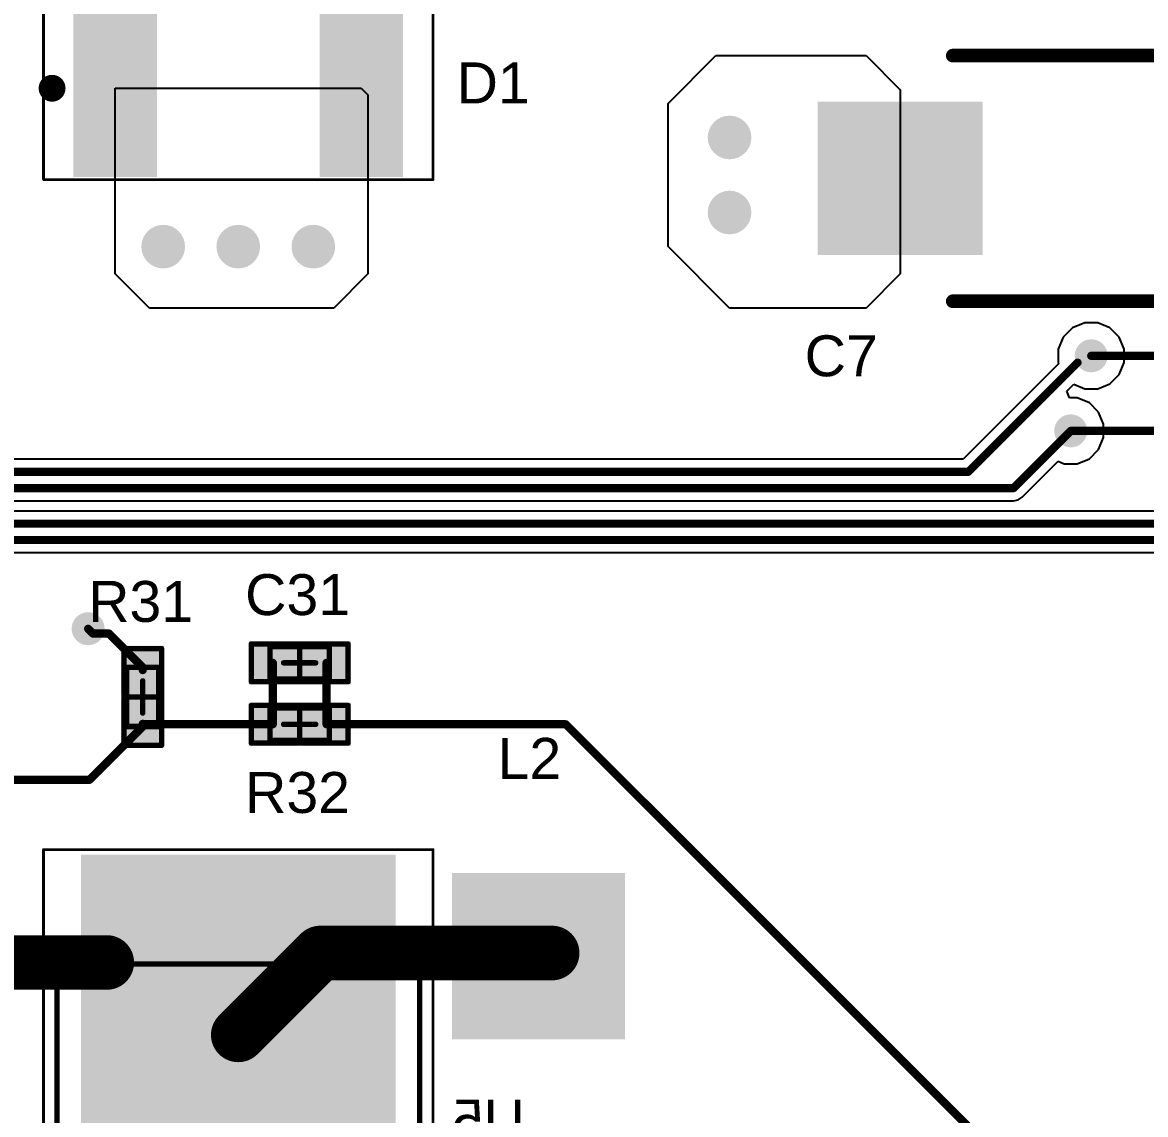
# Model space of a CAD drawing. Header units: millimetres. Extents: x -0.02 to 3.95, y -0.02 to 3.95.
# Drawn here: x 2.617 to 3.44, y 2.469 to 3.269 of the extents above; entities that cross this region are included whole.
import ezdxf

# ---------------------------------------------------------------- set-up
doc = ezdxf.new("R2010")
doc.units = ezdxf.units.MM
doc.header["$MEASUREMENT"] = 0
for name, color, linetype in [('BottomLayer', 5, 'Continuous'), ('BottomOverlay', 54, 'Continuous'), ('InternalPlane1', 76, 'Continuous'), ('InternalPlane2', 16, 'Continuous'), ('Mechanical13', 56, 'Continuous'), ('Mechanical15', 56, 'Continuous'), ('TopLayer', 1, 'Continuous'), ('TopOverlay', 2, 'Continuous'), ('TopPaste', 8, 'Continuous'), ('TopSolder', 216, 'Continuous'), ('ViaHoleLayer', 16, 'Continuous')]:
    doc.layers.add(name, color=color, linetype=linetype)
doc.styles.add('Arial', font='', dxfattribs={"height": 0.2})
doc.styles.get('Arial').set_extended_font_data('Arial')

# ---------------------------------------------------------------- blocks, each defined once
blk = doc.blocks.new('0402_5')
at = {"layer": 'TopLayer'}
for points in [[(-0.031496, -0.0098424), (-0.031496, 0.0098426), (-0.007874, 0.0098426), (-0.007874, -0.0098424)], [(0.0078741, -0.0098424), (0.0078741, 0.0098426), (0.0314961, 0.0098426), (0.0314961, -0.0098424)]]:
    blk.add_hatch(color=1, dxfattribs=at).paths.add_polyline_path(points)
at = {"layer": 'TopPaste'}
for points in [[(-0.031496, -0.0098424), (-0.031496, 0.0098426), (-0.007874, 0.0098426), (-0.007874, -0.0098424)], [(0.0078741, -0.0098424), (0.0078741, 0.0098426), (0.0314961, 0.0098426), (0.0314961, -0.0098424)]]:
    blk.add_hatch(color=8, dxfattribs=at).paths.add_polyline_path(points)
at = {"layer": 'TopSolder'}
for points in [[(-0.037496, -0.0158424), (-0.037496, 0.0158426), (-0.001874, 0.0158426), (-0.001874, -0.0158424)], [(0.0018741, -0.0158424), (0.0018741, 0.0158426), (0.0374961, 0.0158426), (0.0374961, -0.0158424)]]:
    blk.add_hatch(color=216, dxfattribs=at).paths.add_polyline_path(points)
at = {"layer": 'Mechanical13', "const_width": 0.003937}
for points in [[(0.0216536, 0.0118111), (-0.0216535, 0.0118111)], [(-0.0216535, 0.0118111), (-0.0216535, -0.0118109)], [(0.0216536, 0.0118111), (0.0216536, -0.0118109)], [(0.0216536, -0.0118109), (-0.0216535, -0.0118109)]]:
    blk.add_lwpolyline(points, dxfattribs=at)
at = {"layer": 'Mechanical13', "const_width": 0.0019685}
for points in [[(-0.0226377, 0.0118111, 1), (-0.0206693, 0.0118111, 1)], [(-0.0226377, 0.0118111, 1), (-0.0206693, 0.0118111, 1)], [(0.0206694, 0.0118111, 1), (0.0226378, 0.0118111, 1)], [(0.0206694, 0.0118111, 1), (0.0226378, 0.0118111, 1)], [(-0.0226377, -0.0118109, 1), (-0.0206693, -0.0118109, 1)], [(-0.0226377, -0.0118109, 1), (-0.0206693, -0.0118109, 1)], [(0.0206694, -0.0118109, 1), (0.0226378, -0.0118109, 1)], [(0.0206694, -0.0118109, 1), (0.0226378, -0.0118109, 1)]]:
    blk.add_lwpolyline(points, format="xyb", close=True, dxfattribs=at)
at = {"layer": 'Mechanical15', "const_width": 0.003937}
for points in [[(0.0354331, 0.0137796), (-0.035433, 0.0137796)], [(-0.035433, 0.0137796), (-0.035433, -0.0137794)], [(0, 0.0118111), (0, -0.0118109)], [(0.0354331, 0.0137796), (0.0354331, -0.0137794)], [(0.0118111, 1e-07), (-0.011811, 1e-07)], [(0.0354331, -0.0137794), (-0.035433, -0.0137794)]]:
    blk.add_lwpolyline(points, dxfattribs=at)
at = {"layer": 'Mechanical15', "const_width": 0.0019685}
for points in [[(-0.0364172, 0.0137796, 1), (-0.0344488, 0.0137796, 1)], [(-0.0364172, 0.0137796, 1), (-0.0344488, 0.0137796, 1)], [(-0.0009842, 0.0118111, 1), (0.0009842, 0.0118111, 1)], [(0.0344489, 0.0137796, 1), (0.0364173, 0.0137796, 1)], [(0.0344489, 0.0137796, 1), (0.0364173, 0.0137796, 1)], [(-0.0127952, 1e-07, 1), (-0.0108268, 1e-07, 1)], [(0.0108269, 1e-07, 1), (0.0127953, 1e-07, 1)], [(-0.0364172, -0.0137794, 1), (-0.0344488, -0.0137794, 1)], [(-0.0364172, -0.0137794, 1), (-0.0344488, -0.0137794, 1)], [(-0.0009842, -0.0118109, 1), (0.0009842, -0.0118109, 1)], [(0.0344489, -0.0137794, 1), (0.0364173, -0.0137794, 1)], [(0.0344489, -0.0137794, 1), (0.0364173, -0.0137794, 1)]]:
    blk.add_lwpolyline(points, format="xyb", close=True, dxfattribs=at)
blk = doc.blocks.new('0402_6')
at = {"layer": 'TopLayer'}
for points in [[(-0.031496, -0.009842400000000001), (-0.031496, 0.009842599999999998), (-0.007874, 0.009842600000000002), (-0.007873999999999999, -0.009842399999999998)], [(0.007874100000000002, -0.009842400000000001), (0.007874099999999998, 0.009842599999999998), (0.0314961, 0.009842600000000002), (0.0314961, -0.009842399999999998)]]:
    blk.add_hatch(color=1, dxfattribs=at).paths.add_polyline_path(points)
at = {"layer": 'TopPaste'}
for points in [[(-0.031496, -0.009842400000000001), (-0.031496, 0.009842599999999998), (-0.007874, 0.009842600000000002), (-0.007873999999999999, -0.009842399999999998)], [(0.007874100000000002, -0.009842400000000001), (0.007874099999999998, 0.009842599999999998), (0.0314961, 0.009842600000000002), (0.0314961, -0.009842399999999998)]]:
    blk.add_hatch(color=8, dxfattribs=at).paths.add_polyline_path(points)
at = {"layer": 'TopSolder'}
for points in [[(-0.037496, -0.0158424), (-0.037496, 0.0158426), (-0.001874000000000003, 0.0158426), (-0.001873999999999997, -0.0158424)], [(0.001874100000000003, -0.0158424), (0.001874099999999997, 0.0158426), (0.0374961, 0.0158426), (0.0374961, -0.0158424)]]:
    blk.add_hatch(color=216, dxfattribs=at).paths.add_polyline_path(points)
at = {"layer": 'Mechanical13', "const_width": 0.003937}
for points in [[(0.0216536, 0.0118111), (-0.0216535, 0.0118111)], [(-0.0216535, -0.0118109), (-0.0216535, 0.0118111)], [(0.0216536, -0.0118109), (0.0216536, 0.0118111)], [(0.0216536, -0.0118109), (-0.0216535, -0.0118109)]]:
    blk.add_lwpolyline(points, dxfattribs=at)
at = {"layer": 'Mechanical13', "const_width": 0.0019685}
for points in [[(-0.0226377, 0.0118111, 1), (-0.0206693, 0.0118111, 1)], [(-0.0226377, 0.0118111, 1), (-0.0206693, 0.0118111, 1)], [(0.0206694, 0.0118111, 1), (0.0226378, 0.0118111, 1)], [(0.0206694, 0.0118111, 1), (0.0226378, 0.0118111, 1)], [(-0.0226377, -0.0118109, 1), (-0.0206693, -0.0118109, 1)], [(-0.0226377, -0.0118109, 1), (-0.0206693, -0.0118109, 1)], [(0.0206694, -0.0118109, 1), (0.0226378, -0.0118109, 1)], [(0.0206694, -0.0118109, 1), (0.0226378, -0.0118109, 1)]]:
    blk.add_lwpolyline(points, format="xyb", close=True, dxfattribs=at)
at = {"layer": 'Mechanical15', "const_width": 0.003937}
for points in [[(0.0354331, 0.0137796), (-0.035433, 0.0137796)], [(-0.035433, -0.0137794), (-0.035433, 0.0137796)], [(0, -0.0118109), (0, 0.0118111)], [(0.0354331, -0.0137794), (0.0354331, 0.0137796)], [(0.0118111, 1e-07), (-0.011811, 1e-07)], [(0.0354331, -0.0137794), (-0.035433, -0.0137794)]]:
    blk.add_lwpolyline(points, dxfattribs=at)
at = {"layer": 'Mechanical15', "const_width": 0.0019685}
for points in [[(-0.0364172, 0.0137796, 1), (-0.0344488, 0.0137796, 1)], [(-0.0364172, 0.0137796, 1), (-0.0344488, 0.0137796, 1)], [(-0.0009842, 0.0118111, 1), (0.0009842, 0.0118111, 1)], [(0.0344489, 0.0137796, 1), (0.0364173, 0.0137796, 1)], [(0.0344489, 0.0137796, 1), (0.0364173, 0.0137796, 1)], [(-0.0127952, 1e-07, 1), (-0.0108268, 1e-07, 1)], [(0.0108269, 1e-07, 1), (0.0127953, 1e-07, 1)], [(-0.0364172, -0.0137794, 1), (-0.0344488, -0.0137794, 1)], [(-0.0364172, -0.0137794, 1), (-0.0344488, -0.0137794, 1)], [(-0.0009842, -0.0118109, 1), (0.0009842, -0.0118109, 1)], [(0.0344489, -0.0137794, 1), (0.0364173, -0.0137794, 1)], [(0.0344489, -0.0137794, 1), (0.0364173, -0.0137794, 1)]]:
    blk.add_lwpolyline(points, format="xyb", close=True, dxfattribs=at)
blk = doc.blocks.new('0402_11')
at = {"layer": 'TopLayer'}
for points in [[(-0.031496, -0.0098424), (-0.031496, 0.0098426), (-0.007874, 0.0098426), (-0.007874, -0.0098424)], [(0.0078741, -0.0098424), (0.0078741, 0.0098426), (0.0314961, 0.0098426), (0.0314961, -0.0098424)]]:
    blk.add_hatch(color=1, dxfattribs=at).paths.add_polyline_path(points)
at = {"layer": 'TopPaste'}
for points in [[(-0.031496, -0.0098424), (-0.031496, 0.0098426), (-0.007874, 0.0098426), (-0.007874, -0.0098424)], [(0.0078741, -0.0098424), (0.0078741, 0.0098426), (0.0314961, 0.0098426), (0.0314961, -0.0098424)]]:
    blk.add_hatch(color=8, dxfattribs=at).paths.add_polyline_path(points)
at = {"layer": 'TopSolder'}
for points in [[(-0.037496, -0.0158424), (-0.037496, 0.0158426), (-0.001874, 0.0158426), (-0.001874, -0.0158424)], [(0.0018741, -0.0158424), (0.0018741, 0.0158426), (0.0374961, 0.0158426), (0.0374961, -0.0158424)]]:
    blk.add_hatch(color=216, dxfattribs=at).paths.add_polyline_path(points)
at = {"layer": 'Mechanical13', "const_width": 0.003937}
for points in [[(0.0216536, 0.0118111), (-0.0216535, 0.0118111)], [(-0.0216535, 0.0118111), (-0.0216535, -0.0118109)], [(0.0216536, 0.0118111), (0.0216536, -0.0118109)], [(0.0216536, -0.0118109), (-0.0216535, -0.0118109)]]:
    blk.add_lwpolyline(points, dxfattribs=at)
at = {"layer": 'Mechanical13', "const_width": 0.0019685}
for points in [[(-0.0226377, 0.0118111, 1), (-0.0206693, 0.0118111, 1)], [(-0.0226377, 0.0118111, 1), (-0.0206693, 0.0118111, 1)], [(0.0206694, 0.0118111, 1), (0.0226378, 0.0118111, 1)], [(0.0206694, 0.0118111, 1), (0.0226378, 0.0118111, 1)], [(-0.0226377, -0.0118109, 1), (-0.0206693, -0.0118109, 1)], [(-0.0226377, -0.0118109, 1), (-0.0206693, -0.0118109, 1)], [(0.0206694, -0.0118109, 1), (0.0226378, -0.0118109, 1)], [(0.0206694, -0.0118109, 1), (0.0226378, -0.0118109, 1)]]:
    blk.add_lwpolyline(points, format="xyb", close=True, dxfattribs=at)
at = {"layer": 'Mechanical15', "const_width": 0.003937}
for points in [[(0.0354331, 0.0137796), (-0.035433, 0.0137796)], [(-0.035433, 0.0137796), (-0.035433, -0.0137794)], [(0, 0.0118111), (0, -0.0118109)], [(0.0354331, 0.0137796), (0.0354331, -0.0137794)], [(0.0118111, 1e-07), (-0.011811, 1e-07)], [(0.0354331, -0.0137794), (-0.035433, -0.0137794)]]:
    blk.add_lwpolyline(points, dxfattribs=at)
at = {"layer": 'Mechanical15', "const_width": 0.0019685}
for points in [[(-0.0364172, 0.0137796, 1), (-0.0344488, 0.0137796, 1)], [(-0.0364172, 0.0137796, 1), (-0.0344488, 0.0137796, 1)], [(-0.0009842, 0.0118111, 1), (0.0009842, 0.0118111, 1)], [(0.0344489, 0.0137796, 1), (0.0364173, 0.0137796, 1)], [(0.0344489, 0.0137796, 1), (0.0364173, 0.0137796, 1)], [(-0.0127952, 1e-07, 1), (-0.0108268, 1e-07, 1)], [(0.0108269, 1e-07, 1), (0.0127953, 1e-07, 1)], [(-0.0364172, -0.0137794, 1), (-0.0344488, -0.0137794, 1)], [(-0.0364172, -0.0137794, 1), (-0.0344488, -0.0137794, 1)], [(-0.0009842, -0.0118109, 1), (0.0009842, -0.0118109, 1)], [(0.0344489, -0.0137794, 1), (0.0364173, -0.0137794, 1)], [(0.0344489, -0.0137794, 1), (0.0364173, -0.0137794, 1)]]:
    blk.add_lwpolyline(points, format="xyb", close=True, dxfattribs=at)
blk = doc.blocks.new('DO5022P_473MLB_36')
at = {"layer": 'TopLayer'}
for points in [[(-0.0575, 0.055), (0.0575, 0.055), (0.0575, -0.055), (-0.0575, -0.055)], [(0.5475, 0.055), (0.6625, 0.055), (0.6625, -0.055), (0.5475, -0.055)]]:
    blk.add_hatch(color=1, dxfattribs=at).paths.add_polyline_path(points)
at = {"layer": 'TopPaste'}
for points in [[(-0.0575, 0.055), (0.0575, 0.055), (0.0575, -0.055), (-0.0575, -0.055)], [(0.5475, 0.055), (0.6625, 0.055), (0.6625, -0.055), (0.5475, -0.055)]]:
    blk.add_hatch(color=8, dxfattribs=at).paths.add_polyline_path(points)
at = {"layer": 'TopSolder'}
for points in [[(-0.0635, 0.061), (0.0635, 0.061), (0.0635, -0.061), (-0.0635, -0.061)], [(0.5415, 0.061), (0.6685, 0.061), (0.6685, -0.061), (0.5415, -0.061)]]:
    blk.add_hatch(color=216, dxfattribs=at).paths.add_polyline_path(points)
blk = doc.blocks.new('VS_30WQ03FN_40')
at = {"layer": 'TopLayer'}
for points in [[(-0.2204724, 0.0655512), (-0.2204724, 0.1147638), (-0.1023622, 0.1147638), (-0.1023622, 0.0655512)], [(-0.03346455, -0.10925195), (-0.03346455, 0.10925195), (0.21850395, 0.10925195), (0.21850395, -0.10925195)], [(-0.2204724, -0.1147638), (-0.2204724, -0.0655512), (-0.1023622, -0.0655512), (-0.1023622, -0.1147638)]]:
    blk.add_hatch(color=1, dxfattribs=at).paths.add_polyline_path(points)
at = {"layer": 'TopPaste'}
for points in [[(-0.2204724, 0.0655512), (-0.2204724, 0.1147638), (-0.1023622, 0.1147638), (-0.1023622, 0.0655512)], [(-0.03346455, -0.10925195), (-0.03346455, 0.10925195), (0.21850395, 0.10925195), (0.21850395, -0.10925195)], [(-0.2204724, -0.1147638), (-0.2204724, -0.0655512), (-0.1023622, -0.0655512), (-0.1023622, -0.1147638)]]:
    blk.add_hatch(color=8, dxfattribs=at).paths.add_polyline_path(points)
at = {"layer": 'TopSolder'}
for points in [[(-0.2264724, 0.0595512), (-0.2264724, 0.1207638), (-0.0963622, 0.1207638), (-0.0963622, 0.0595512)], [(-0.03946455, -0.11525195), (-0.03946455, 0.11525195), (0.22450395, 0.11525195), (0.22450395, -0.11525195)], [(-0.2264724, -0.1207638), (-0.2264724, -0.0595512), (-0.0963622, -0.0595512), (-0.0963622, -0.1207638)]]:
    blk.add_hatch(color=216, dxfattribs=at).paths.add_polyline_path(points)
at = {"layer": 'Mechanical13', "const_width": 0.003937}
for points in [[(-0.1003937, 0.132874), (0.1444882, 0.132874)], [(-0.1003937, 0.132874), (-0.1003937, -0.132874)], [(0.1444882, 0.132874), (0.1444882, -0.132874)], [(-0.1003937, -0.132874), (0.1444882, -0.132874)]]:
    blk.add_lwpolyline(points, dxfattribs=at)
at = {"layer": 'Mechanical13', "const_width": 0.0019685}
for points in [[(-0.1013779, 0.132874, 1), (-0.0994095, 0.132874, 1)], [(-0.1013779, 0.132874, 1), (-0.0994095, 0.132874, 1)], [(0.143504, 0.132874, 1), (0.1454724, 0.132874, 1)], [(0.143504, 0.132874, 1), (0.1454724, 0.132874, 1)], [(-0.1013779, -0.132874, 1), (-0.0994095, -0.132874, 1)], [(-0.1013779, -0.132874, 1), (-0.0994095, -0.132874, 1)], [(0.143504, -0.132874, 1), (0.1454724, -0.132874, 1)], [(0.143504, -0.132874, 1), (0.1454724, -0.132874, 1)]]:
    blk.add_lwpolyline(points, format="xyb", close=True, dxfattribs=at)
at = {"layer": 'Mechanical15'}
for points, const_width in [([(-0.2283464, 0.1427166), (0.2283465, 0.1427166)], 0.0019685), ([(-0.2283464, 0.1427166), (-0.2283464, -0.1427165)], 0.0019685), ([(0.2283465, 0.1427166), (0.2283465, -0.1427165)], 0.0019685), ([(0, 0.0196851), (0, -0.019685)], 0.003937), ([(-0.019685, 0), (0.0196851, 0)], 0.003937), ([(-0.2283464, -0.1427165), (0.2283465, -0.1427165)], 0.0019685)]:
    blk.add_lwpolyline(points, dxfattribs=dict(at, const_width=const_width))
for points, const_width in [([(-0.2288385, 0.1427166, 1), (-0.2278543, 0.1427166, 1)], 0.0009842), ([(-0.2288385, 0.1427166, 1), (-0.2278543, 0.1427166, 1)], 0.0009842), ([(0.2278544, 0.1427166, 1), (0.2288386, 0.1427166, 1)], 0.0009842), ([(0.2278544, 0.1427166, 1), (0.2288386, 0.1427166, 1)], 0.0009842), ([(-0.0009842, 0.0196851, 1), (0.0009842, 0.0196851, 1)], 0.0019685), ([(-0.0206692, 0, 1), (-0.0187008, 0, 1)], 0.0019685), ([(0.0187009, 0, 1), (0.0206693, 0, 1)], 0.0019685), ([(-0.0009842, -0.019685, 1), (0.0009842, -0.019685, 1)], 0.0019685), ([(-0.2288385, -0.1427165, 1), (-0.2278543, -0.1427165, 1)], 0.0009842), ([(-0.2288385, -0.1427165, 1), (-0.2278543, -0.1427165, 1)], 0.0009842), ([(0.2278544, -0.1427165, 1), (0.2288386, -0.1427165, 1)], 0.0009842), ([(0.2278544, -0.1427165, 1), (0.2288386, -0.1427165, 1)], 0.0009842)]:
    blk.add_lwpolyline(points, format="xyb", close=True, dxfattribs=dict(at, const_width=const_width))
at = {"layer": 'TopOverlay'}
for points, const_width in [([(-0.156496, 0.1364173, 1), (-0.1663386, 0.1364173, 1)], 0.0098425), ([(-0.1687992, 0.1364173, 1), (-0.163878, 0.1364173, 1)], 0.0049212), ([(-0.1589566, 0.1364173, 1), (-0.1540354, 0.1364173, 1)], 0.0049212), ([(-0.0885826, 0.1318898, 1), (-0.0846456, 0.1318898, 1)], 0.003937), ([(-0.0885826, 0.1318898, 1), (-0.0846456, 0.1318898, 1)], 0.003937), ([(-0.0511811, 0.1318898, 1), (-0.0472441, 0.1318898, 1)], 0.003937), ([(-0.0885826, -0.1318897, 1), (-0.0846456, -0.1318897, 1)], 0.003937), ([(-0.0885826, -0.1318897, 1), (-0.0846456, -0.1318897, 1)], 0.003937), ([(-0.0511811, -0.1318897, 1), (-0.0472441, -0.1318897, 1)], 0.003937)]:
    blk.add_lwpolyline(points, format="xyb", close=True, dxfattribs=dict(at, const_width=const_width))
at = {"layer": 'TopOverlay', "const_width": 0.007874}
for points in [[(-0.0866141, 0.1318898), (-0.0866141, -0.1318897)], [(-0.0866141, 0.1318898), (-0.0492126, 0.1318898)], [(-0.0866141, -0.1318897), (-0.0492126, -0.1318897)]]:
    blk.add_lwpolyline(points, dxfattribs=at)
blk = doc.blocks.new('VS_30WQ03FN_41')
at = {"layer": 'TopLayer'}
for points in [[(-0.2204724, 0.0655512), (-0.2204724, 0.1147638), (-0.1023622, 0.1147638), (-0.1023622, 0.0655512)], [(-0.03346455, -0.10925195), (-0.03346455, 0.10925195), (0.21850395, 0.10925195), (0.21850395, -0.10925195)], [(-0.2204724, -0.1147638), (-0.2204724, -0.0655512), (-0.1023622, -0.0655512), (-0.1023622, -0.1147638)]]:
    blk.add_hatch(color=1, dxfattribs=at).paths.add_polyline_path(points)
at = {"layer": 'TopPaste'}
for points in [[(-0.2204724, 0.0655512), (-0.2204724, 0.1147638), (-0.1023622, 0.1147638), (-0.1023622, 0.0655512)], [(-0.03346455, -0.10925195), (-0.03346455, 0.10925195), (0.21850395, 0.10925195), (0.21850395, -0.10925195)], [(-0.2204724, -0.1147638), (-0.2204724, -0.0655512), (-0.1023622, -0.0655512), (-0.1023622, -0.1147638)]]:
    blk.add_hatch(color=8, dxfattribs=at).paths.add_polyline_path(points)
at = {"layer": 'TopSolder'}
for points in [[(-0.2264724, 0.0595512), (-0.2264724, 0.1207638), (-0.0963622, 0.1207638), (-0.0963622, 0.0595512)], [(-0.03946455, -0.11525195), (-0.03946455, 0.11525195), (0.22450395, 0.11525195), (0.22450395, -0.11525195)], [(-0.2264724, -0.1207638), (-0.2264724, -0.0595512), (-0.0963622, -0.0595512), (-0.0963622, -0.1207638)]]:
    blk.add_hatch(color=216, dxfattribs=at).paths.add_polyline_path(points)
at = {"layer": 'Mechanical13', "const_width": 0.003937}
for points in [[(-0.1003937, 0.132874), (-0.1003937, -0.132874)], [(-0.1003937, 0.132874), (0.1444882, 0.132874)], [(0.1444882, 0.132874), (0.1444882, -0.132874)], [(-0.1003937, -0.132874), (0.1444882, -0.132874)]]:
    blk.add_lwpolyline(points, dxfattribs=at)
at = {"layer": 'Mechanical13', "const_width": 0.0019685}
for points in [[(-0.1013779, 0.132874, 1), (-0.0994095, 0.132874, 1)], [(-0.1013779, 0.132874, 1), (-0.0994095, 0.132874, 1)], [(0.143504, 0.132874, 1), (0.1454724, 0.132874, 1)], [(0.143504, 0.132874, 1), (0.1454724, 0.132874, 1)], [(-0.1013779, -0.132874, 1), (-0.0994095, -0.132874, 1)], [(-0.1013779, -0.132874, 1), (-0.0994095, -0.132874, 1)], [(0.143504, -0.132874, 1), (0.1454724, -0.132874, 1)], [(0.143504, -0.132874, 1), (0.1454724, -0.132874, 1)]]:
    blk.add_lwpolyline(points, format="xyb", close=True, dxfattribs=at)
at = {"layer": 'Mechanical15'}
for points, const_width in [([(-0.2283464, 0.1427166), (-0.2283464, -0.1427165)], 0.0019685), ([(-0.2283464, 0.1427166), (0.2283465, 0.1427166)], 0.0019685), ([(0.2283465, 0.1427166), (0.2283465, -0.1427165)], 0.0019685), ([(0, 0.0196851), (0, -0.019685)], 0.003937), ([(-0.019685, 0), (0.0196851, 0)], 0.003937), ([(-0.2283464, -0.1427165), (0.2283465, -0.1427165)], 0.0019685)]:
    blk.add_lwpolyline(points, dxfattribs=dict(at, const_width=const_width))
for points, const_width in [([(-0.2288385, 0.1427166, 1), (-0.2278543, 0.1427166, 1)], 0.0009842), ([(-0.2288385, 0.1427166, 1), (-0.2278543, 0.1427166, 1)], 0.0009842), ([(0.2278544, 0.1427166, 1), (0.2288386, 0.1427166, 1)], 0.0009842), ([(0.2278544, 0.1427166, 1), (0.2288386, 0.1427166, 1)], 0.0009842), ([(-0.0009842, 0.0196851, 1), (0.0009842, 0.0196851, 1)], 0.0019685), ([(-0.0206692, 0, 1), (-0.0187008, 0, 1)], 0.0019685), ([(0.0187009, 0, 1), (0.0206693, 0, 1)], 0.0019685), ([(-0.0009842, -0.019685, 1), (0.0009842, -0.019685, 1)], 0.0019685), ([(-0.2288385, -0.1427165, 1), (-0.2278543, -0.1427165, 1)], 0.0009842), ([(-0.2288385, -0.1427165, 1), (-0.2278543, -0.1427165, 1)], 0.0009842), ([(0.2278544, -0.1427165, 1), (0.2288386, -0.1427165, 1)], 0.0009842), ([(0.2278544, -0.1427165, 1), (0.2288386, -0.1427165, 1)], 0.0009842)]:
    blk.add_lwpolyline(points, format="xyb", close=True, dxfattribs=dict(at, const_width=const_width))
at = {"layer": 'TopOverlay'}
for points, const_width in [([(-0.156496, 0.1364173, 1), (-0.1663386, 0.1364173, 1)], 0.0098425), ([(-0.1687992, 0.1364173, 1), (-0.163878, 0.1364173, 1)], 0.0049212), ([(-0.1589566, 0.1364173, 1), (-0.1540354, 0.1364173, 1)], 0.0049212), ([(-0.0885826, 0.1318898, 1), (-0.0846456, 0.1318898, 1)], 0.003937), ([(-0.0885826, 0.1318898, 1), (-0.0846456, 0.1318898, 1)], 0.003937), ([(-0.0511811, 0.1318898, 1), (-0.0472441, 0.1318898, 1)], 0.003937), ([(-0.0885826, -0.1318897, 1), (-0.0846456, -0.1318897, 1)], 0.003937), ([(-0.0885826, -0.1318897, 1), (-0.0846456, -0.1318897, 1)], 0.003937), ([(-0.0511811, -0.1318897, 1), (-0.0472441, -0.1318897, 1)], 0.003937)]:
    blk.add_lwpolyline(points, format="xyb", close=True, dxfattribs=dict(at, const_width=const_width))
at = {"layer": 'TopOverlay', "const_width": 0.007874}
for points in [[(-0.0866141, 0.1318898), (-0.0492126, 0.1318898)], [(-0.0866141, 0.1318898), (-0.0866141, -0.1318897)], [(-0.0866141, -0.1318897), (-0.0492126, -0.1318897)]]:
    blk.add_lwpolyline(points, dxfattribs=at)
blk = doc.blocks.new('2917__7343_M_______65')
at = {"layer": 'TopLayer'}
for points in [[(-0.05452755, 0.05019685), (0.05452755, 0.05019685), (0.05452755, -0.05019685), (-0.05452755, -0.05019685)], [(0.19901575, 0.05019685), (0.30807085, 0.05019685), (0.30807085, -0.05019685), (0.19901575, -0.05019685)]]:
    blk.add_hatch(color=1, dxfattribs=at).paths.add_polyline_path(points)
at = {"layer": 'TopPaste'}
for points in [[(-0.05452755, 0.05019685), (0.05452755, 0.05019685), (0.05452755, -0.05019685), (-0.05452755, -0.05019685)], [(0.19901575, 0.05019685), (0.30807085, 0.05019685), (0.30807085, -0.05019685), (0.19901575, -0.05019685)]]:
    blk.add_hatch(color=8, dxfattribs=at).paths.add_polyline_path(points)
at = {"layer": 'TopSolder'}
for points in [[(-0.06052755, 0.05619685), (0.06052755, 0.05619685), (0.06052755, -0.05619685), (-0.06052755, -0.05619685)], [(0.19301575, 0.05619685), (0.31407085, 0.05619685), (0.31407085, -0.05619685), (0.19301575, -0.05619685)]]:
    blk.add_hatch(color=216, dxfattribs=at).paths.add_polyline_path(points)
at = {"layer": 'TopOverlay', "const_width": 0.01}
for points in [[(0.215, 0.09), (0.035, 0.09)], [(0.215, -0.09), (0.035, -0.09)]]:
    blk.add_lwpolyline(points, dxfattribs=at)
at = {"layer": 'TopOverlay'}
for points, const_width in [([(0.0325, 0.09, 1), (0.0375, 0.09, 1)], 0.005), ([(0.2125, 0.09, 1), (0.2175, 0.09, 1)], 0.005), ([(-0.0400787, 0.0759449, 1), (-0.0499213, 0.0759449, 1)], 0.0098425), ([(-0.0523819, 0.0759449, 1), (-0.0474607, 0.0759449, 1)], 0.0049212), ([(-0.0425393, 0.0759449, 1), (-0.0376181, 0.0759449, 1)], 0.0049212), ([(0.0325, -0.09, 1), (0.0375, -0.09, 1)], 0.005), ([(0.2125, -0.09, 1), (0.2175, -0.09, 1)], 0.005)]:
    blk.add_lwpolyline(points, format="xyb", close=True, dxfattribs=dict(at, const_width=const_width))

msp = doc.modelspace()

# ---------------------------------------------------------------- hatches: boundary and pattern name
at = {"layer": 'BottomLayer'}
h = msp.add_hatch(color=5, dxfattribs=at)
edge = h.paths.add_edge_path()
edge.add_arc((3.135, 3.185), 0.016, 0, 360)
h = msp.add_hatch(color=5, dxfattribs=at)
edge = h.paths.add_edge_path()
edge.add_arc((3.135, 3.13), 0.016, 0, 360)
h = msp.add_hatch(color=5, dxfattribs=at)
edge = h.paths.add_edge_path()
edge.add_arc((2.72, 3.105), 0.016, 0, 360)
h = msp.add_hatch(color=5, dxfattribs=at)
edge = h.paths.add_edge_path()
edge.add_arc((2.775, 3.105), 0.016, 0, 360)
h = msp.add_hatch(color=5, dxfattribs=at)
edge = h.paths.add_edge_path()
edge.add_arc((2.83, 3.105), 0.016, 0, 360)
h = msp.add_hatch(color=5, dxfattribs=at)
edge = h.paths.add_edge_path()
edge.add_arc((3.4, 3.025), 0.0121025, 0, 360)
h = msp.add_hatch(color=5, dxfattribs=at)
edge = h.paths.add_edge_path()
edge.add_arc((3.385, 2.97), 0.0121025, 0, 360)
h = msp.add_hatch(color=5, dxfattribs=at)
edge = h.paths.add_edge_path()
edge.add_arc((2.665, 2.825), 0.0121025, 0, 360)
at = {"layer": 'InternalPlane1'}
h = msp.add_hatch(color=76, dxfattribs=at)
edge = h.paths.add_edge_path()
edge.add_arc((3.4, 3.025), 0.0121023, 0, 360)
h = msp.add_hatch(color=76, dxfattribs=at)
edge = h.paths.add_edge_path()
edge.add_arc((3.385, 2.97), 0.0121023, 0, 360)
at = {"layer": 'InternalPlane2'}
h = msp.add_hatch(color=16, dxfattribs=at)
edge = h.paths.add_edge_path()
edge.add_arc((3.135, 3.185), 0.0158425, 0, 360)
h = msp.add_hatch(color=16, dxfattribs=at)
edge = h.paths.add_edge_path()
edge.add_arc((3.135, 3.13), 0.0158425, 0, 360)
h = msp.add_hatch(color=16, dxfattribs=at)
edge = h.paths.add_edge_path()
edge.add_arc((2.72, 3.105), 0.0158425, 0, 360)
h = msp.add_hatch(color=16, dxfattribs=at)
edge = h.paths.add_edge_path()
edge.add_arc((2.775, 3.105), 0.0158425, 0, 360)
h = msp.add_hatch(color=16, dxfattribs=at)
edge = h.paths.add_edge_path()
edge.add_arc((2.83, 3.105), 0.0158425, 0, 360)
h = msp.add_hatch(color=16, dxfattribs=at)
edge = h.paths.add_edge_path()
edge.add_arc((3.4, 3.025), 0.0121023, 0, 360)
h = msp.add_hatch(color=16, dxfattribs=at)
edge = h.paths.add_edge_path()
edge.add_arc((3.385, 2.97), 0.0121023, 0, 360)
h = msp.add_hatch(color=16, dxfattribs=at)
edge = h.paths.add_edge_path()
edge.add_arc((2.665, 2.825), 0.0121023, 0, 360)
at = {"layer": 'TopLayer'}
h = msp.add_hatch(color=1, dxfattribs=at)
edge = h.paths.add_edge_path()
edge.add_arc((3.135, 3.185), 0.016, 0, 360)
h = msp.add_hatch(color=1, dxfattribs=at)
edge = h.paths.add_edge_path()
edge.add_arc((3.135, 3.13), 0.016, 0, 360)
h = msp.add_hatch(color=1, dxfattribs=at)
edge = h.paths.add_edge_path()
edge.add_arc((2.72, 3.105), 0.016, 0, 360)
h = msp.add_hatch(color=1, dxfattribs=at)
edge = h.paths.add_edge_path()
edge.add_arc((2.775, 3.105), 0.016, 0, 360)
h = msp.add_hatch(color=1, dxfattribs=at)
edge = h.paths.add_edge_path()
edge.add_arc((2.83, 3.105), 0.016, 0, 360)
h = msp.add_hatch(color=1, dxfattribs=at)
edge = h.paths.add_edge_path()
edge.add_arc((3.4, 3.025), 0.0121025, 0, 360)
h = msp.add_hatch(color=1, dxfattribs=at)
edge = h.paths.add_edge_path()
edge.add_arc((3.385, 2.97), 0.0121025, 0, 360)
h = msp.add_hatch(color=1, dxfattribs=at)
edge = h.paths.add_edge_path()
edge.add_arc((2.665, 2.825), 0.0121025, 0, 360)
at = {"layer": 'ViaHoleLayer'}
h = msp.add_hatch(color=16, dxfattribs=at)
edge = h.paths.add_edge_path()
edge.add_arc((3.135, 3.185), 0.0098425, 0, 360)
h = msp.add_hatch(color=16, dxfattribs=at)
edge = h.paths.add_edge_path()
edge.add_arc((3.135, 3.13), 0.0098425, 0, 360)
h = msp.add_hatch(color=16, dxfattribs=at)
edge = h.paths.add_edge_path()
edge.add_arc((2.72, 3.105), 0.0098425, 0, 360)
h = msp.add_hatch(color=16, dxfattribs=at)
edge = h.paths.add_edge_path()
edge.add_arc((2.775, 3.105), 0.0098425, 0, 360)
h = msp.add_hatch(color=16, dxfattribs=at)
edge = h.paths.add_edge_path()
edge.add_arc((2.83, 3.105), 0.0098425, 0, 360)
h = msp.add_hatch(color=16, dxfattribs=at)
edge = h.paths.add_edge_path()
edge.add_arc((3.4, 3.025), 0.0061023, 0, 360)
h = msp.add_hatch(color=16, dxfattribs=at)
edge = h.paths.add_edge_path()
edge.add_arc((3.385, 2.97), 0.0061023, 0, 360)
h = msp.add_hatch(color=16, dxfattribs=at)
edge = h.paths.add_edge_path()
edge.add_arc((2.665, 2.825), 0.0061023, 0, 360)

# ---------------------------------------------------------------- linework, layer by layer
at = {"layer": 'BottomLayer'}
for p, q in [((3.386347, 3.0454331), (3.3795669, 3.038653)), ((3.3952057, 3.0491025), (3.386347, 3.0454331)), ((3.4047943, 3.0491025), (3.3952057, 3.0491025)), ((3.413653, 3.0454331), (3.4047943, 3.0491025)), ((3.4204331, 3.038653), (3.413653, 3.0454331)), ((3.3795669, 3.038653), (3.3758975, 3.0297943)), ((3.4241025, 3.0297943), (3.4204331, 3.038653)), ((3.3758975, 3.0297943), (3.3758975, 3.0202057)), ((3.4241025, 3.0202057), (3.4241025, 3.0297943)), ((3.3758975, 3.0202057), (3.3762873, 3.0192645)), ((3.4204331, 3.011347), (3.4241025, 3.0202057)), ((3.3762873, 3.0192645), (3.3061991, 2.9491763)), ((3.3820797, 2.9991025), (3.3871935, 3.0042163)), ((3.3871935, 3.0042163), (3.3952057, 3.0008975)), ((3.4047943, 3.0008975), (3.413653, 3.0045669)), ((3.413653, 3.0045669), (3.4204331, 3.011347)), ((3.3841508, 2.9941025), (3.3820797, 2.9991025)), ((3.3952057, 3.0008975), (3.4047943, 3.0008975)), ((3.3897943, 2.9941025), (3.3841508, 2.9941025)), ((3.398653, 2.9904331), (3.3897943, 2.9941025)), ((3.4054331, 2.983653), (3.398653, 2.9904331)), ((3.4091025, 2.9747943), (3.4054331, 2.983653)), ((3.4091025, 2.9652057), (3.4091025, 2.9747943)), ((3.4054331, 2.956347), (3.4091025, 2.9652057)), ((3.398653, 2.9495669), (3.4054331, 2.956347)), ((3.3061991, 2.9491763), (1.32, 2.9491763)), ((3.3494886, 2.9215114), (3.375729, 2.9477518)), ((3.375729, 2.9477518), (3.3802057, 2.9458975)), ((3.3897943, 2.9458975), (3.398653, 2.9495669)), ((3.3802057, 2.9458975), (3.3897943, 2.9458975)), ((3.3465116, 2.9195222), (3.3494886, 2.9215114)), ((1.3287714, 2.9188237), (3.343, 2.9188237)), ((3.343, 2.9188237), (3.3465116, 2.9195222)), ((3.5158369, 2.9111763), (1.352, 2.9111763)), ((1.3607714, 2.8808237), (3.5568505, 2.8808237))]:
    msp.add_line(p, q, dxfattribs=at)
at = {"layer": 'BottomLayer', "const_width": 0.006}
for points in [[(3.31, 2.94), (3.39, 3.02)], [(3.343, 2.928), (3.385, 2.97)], [(1.32, 2.94), (3.31, 2.94)], [(1.3249705, 2.928), (3.343, 2.928)], [(1.352, 2.902), (3.5196378, 2.902)], [(1.3569705, 2.89), (3.5568505, 2.89)]]:
    msp.add_lwpolyline(points, dxfattribs=at)
at = {"layer": 'BottomLayer', "const_width": 0.003}
for points in [[(3.3885, 3.02, 1), (3.3915, 3.02, 1)], [(3.3835, 2.97, 1), (3.3865, 2.97, 1)], [(3.3085, 2.94, 1), (3.3115, 2.94, 1)], [(3.3085, 2.94, 1), (3.3115, 2.94, 1)], [(3.3415, 2.928, 1), (3.3445, 2.928, 1)], [(3.3415, 2.928, 1), (3.3445, 2.928, 1)]]:
    msp.add_lwpolyline(points, format="xyb", close=True, dxfattribs=at)
at = {"layer": 'TopLayer'}
for p, q in [((3.09, 3.21), (3.125, 3.245)), ((3.125, 3.245), (3.235, 3.245)), ((3.235, 3.245), (3.26, 3.22)), ((2.6848425, 3.0851575), (2.6848425, 3.221063)), ((2.6848425, 3.221063), (2.8651575, 3.221063)), ((2.8651575, 3.221063), (2.87, 3.2162205)), ((3.26, 3.22), (3.26, 3.085)), ((2.87, 3.2162205), (2.8699999, 3.0849999)), ((3.09, 3.105), (3.09, 3.21)), ((3.135, 3.06), (3.09, 3.105)), ((2.71, 3.06), (2.6848425, 3.0851575)), ((2.8699999, 3.0849999), (2.845, 3.06)), ((3.26, 3.085), (3.235, 3.06)), ((2.845, 3.06), (2.71, 3.06)), ((3.235, 3.06), (3.135, 3.06))]:
    msp.add_line(p, q, dxfattribs=at)
for points, const_width in [([(3.4, 3.025), (3.4000001, 3.0250001)], 0.006), ([(3.4000001, 3.0250001), (3.475315, 3.0250001)], 0.006), ([(3.385, 2.97), (3.4753149, 2.97)], 0.006), ([(2.665, 2.825), (2.6684833, 2.8215167)], 0.006), ([(2.6684833, 2.8215167), (2.6801369, 2.8215167)], 0.006), ([(2.6801369, 2.8215167), (2.7050001, 2.7966535)], 0.006), ([(2.7050001, 2.794685), (2.7050001, 2.7966535)], 0.006), ([(2.8003149, 2.7549999), (2.8003149, 2.7999999)], 0.006), ([(2.839685, 2.7549999), (2.839685, 2.7999999)], 0.006), ([(2.7050001, 2.7553149), (2.7053151, 2.7549999)], 0.006), ([(2.7050001, 2.7533464), (2.7050001, 2.7553149)], 0.006), ([(2.7053151, 2.7549999), (2.8003149, 2.7549999)], 0.006), ([(2.839685, 2.7549999), (3.0150001, 2.7549999)], 0.006), ([(3.0150001, 2.7549999), (3.4234252, 2.3465748)], 0.006), ([(2.665945, 2.7142913), (2.7050001, 2.7533464)], 0.006), ([(2.5140945, 2.7142913), (2.665945, 2.7142913)], 0.006), ([(2.775, 2.5273622), (2.835, 2.5873622)], 0.04), ([(2.835, 2.5873622), (3.005, 2.5873622)], 0.04), ([(2.5140945, 2.580433), (2.6786615, 2.580433)], 0.04)]:
    msp.add_lwpolyline(points, dxfattribs=dict(at, const_width=const_width))
for points, const_width in [([(3.3985, 3.025, 1), (3.4015, 3.025, 1)], 0.003), ([(3.3985001, 3.0250001, 1), (3.4015001, 3.0250001, 1)], 0.003), ([(3.3985001, 3.0250001, 1), (3.4015001, 3.0250001, 1)], 0.003), ([(3.3835, 2.97, 1), (3.3865, 2.97, 1)], 0.003), ([(2.6635, 2.825, 1), (2.6665, 2.825, 1)], 0.003), ([(2.6669833, 2.8215167, 1), (2.6699833, 2.8215167, 1)], 0.003), ([(2.6669833, 2.8215167, 1), (2.6699833, 2.8215167, 1)], 0.003), ([(2.6786369, 2.8215167, 1), (2.6816369, 2.8215167, 1)], 0.003), ([(2.6786369, 2.8215167, 1), (2.6816369, 2.8215167, 1)], 0.003), ([(2.7035001, 2.7966535, 1), (2.7065001, 2.7966535, 1)], 0.003), ([(2.7035001, 2.7966535, 1), (2.7065001, 2.7966535, 1)], 0.003), ([(2.7988149, 2.7999999, 1), (2.8018149, 2.7999999, 1)], 0.003), ([(2.838185, 2.7999999, 1), (2.841185, 2.7999999, 1)], 0.003), ([(2.7035001, 2.794685, 1), (2.7065001, 2.794685, 1)], 0.003), ([(2.7035001, 2.7553149, 1), (2.7065001, 2.7553149, 1)], 0.003), ([(2.7035001, 2.7553149, 1), (2.7065001, 2.7553149, 1)], 0.003), ([(2.7038151, 2.7549999, 1), (2.7068151, 2.7549999, 1)], 0.003), ([(2.7038151, 2.7549999, 1), (2.7068151, 2.7549999, 1)], 0.003), ([(2.7988149, 2.7549999, 1), (2.8018149, 2.7549999, 1)], 0.003), ([(2.7988149, 2.7549999, 1), (2.8018149, 2.7549999, 1)], 0.003), ([(2.838185, 2.7549999, 1), (2.841185, 2.7549999, 1)], 0.003), ([(2.838185, 2.7549999, 1), (2.841185, 2.7549999, 1)], 0.003), ([(3.0135001, 2.7549999, 1), (3.0165001, 2.7549999, 1)], 0.003), ([(3.0135001, 2.7549999, 1), (3.0165001, 2.7549999, 1)], 0.003), ([(2.7035001, 2.7533464, 1), (2.7065001, 2.7533464, 1)], 0.003), ([(2.7035001, 2.7533464, 1), (2.7065001, 2.7533464, 1)], 0.003), ([(2.664445, 2.7142913, 1), (2.667445, 2.7142913, 1)], 0.003), ([(2.664445, 2.7142913, 1), (2.667445, 2.7142913, 1)], 0.003), ([(2.825, 2.5873622, 1), (2.845, 2.5873622, 1)], 0.02), ([(2.825, 2.5873622, 1), (2.845, 2.5873622, 1)], 0.02), ([(2.995, 2.5873622, 1), (3.015, 2.5873622, 1)], 0.02), ([(2.6686615, 2.580433, 1), (2.6886615, 2.580433, 1)], 0.02), ([(2.765, 2.5273622, 1), (2.785, 2.5273622, 1)], 0.02)]:
    msp.add_lwpolyline(points, format="xyb", close=True, dxfattribs=dict(at, const_width=const_width))

# ---------------------------------------------------------------- block references
for name, p, rotation in [('VS_30WQ03FN_41', (2.775, 3.3824803), 90), ('2917__7343_M_______65', (3.5135433, 3.155), 180), ('0402_11', (2.82, 2.8), 180), ('0402_6', (2.705, 2.775), 270), ('0402_5', (2.82, 2.755), 180), ('VS_30WQ03FN_40', (2.775, 2.4348425), 90), ('DO5022P_473MLB_36', (3.6, 2.585), 180)]:
    msp.add_blockref(name, p, dxfattribs=dict(rotation=rotation))

# ---------------------------------------------------------------- texts
at = {"layer": 'BottomOverlay', "style": 'Arial', "text_generation_flag": 2}
msp.add_text('U5', height=0.03, dxfattribs=at).set_placement((2.9849919, 2.4500049))
at = {"layer": 'TopOverlay', "style": 'Arial'}
for s, p in [('D1', (2.9350065, 3.2100049)), ('C7', (3.1900081, 3.0100049)), ('C31', (2.7800113, 2.8350049)), ('R31', (2.6650113, 2.8300049)), ('L2', (2.9650081, 2.7150049)), ('R32', (2.780013, 2.6900049))]:
    msp.add_text(s, height=0.03, dxfattribs=at).set_placement(p)

doc.saveas('drawing.dxf')
